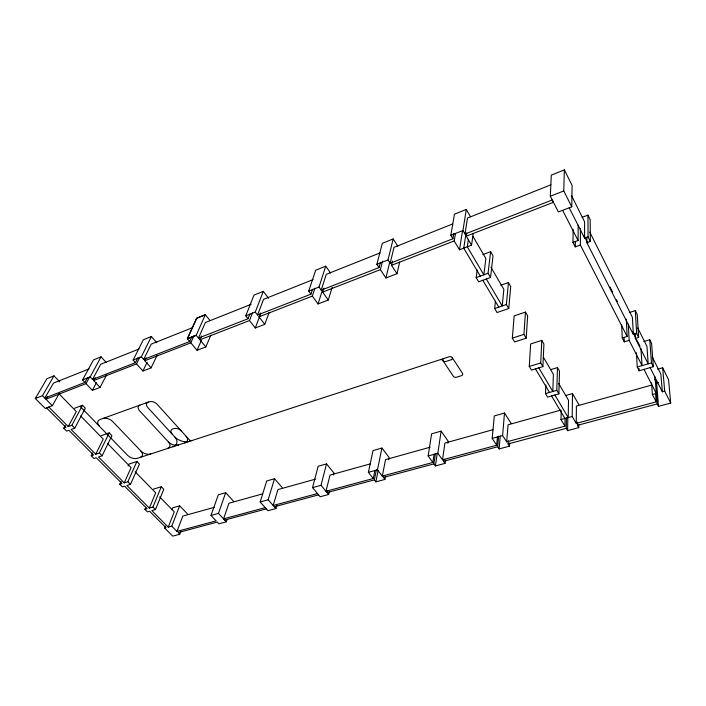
<?xml version="1.0" encoding="UTF-8"?>
<svg xmlns="http://www.w3.org/2000/svg" width="706" height="706" viewBox="0 0 706 706"><rect width="100%" height="100%" fill="white"/><g stroke="black" fill="none" stroke-linecap="round" stroke-linejoin="round"><path stroke-width="1.06" d="M566.441 417.528L566.247 428.339L567.606 430.625L578.752 427.642L578.77 424.359M628.314 324.169L629.143 340.363L624.272 341.845L622.251 337.936L627.131 336.435L580.376 245.035L580.456 228.567M580.376 245.035L575.284 246.879L572.972 242.387L578.073 240.525L578.188 225.196M578.752 427.642L577.402 425.347L577.429 422.091M655.539 393.551L656.183 401.846L576.264 423.406L576.405 406.074L651.647 385.105M575.284 246.879L575.346 241.426M576.264 423.406L572.213 416.496L572.495 393.577L565.532 395.563M572.972 242.387L573.157 229.344M567.606 430.625L567.827 417.511M571.763 206.823L572.125 185.501L564.359 169.864L551.289 175.141L550.318 196.233L558.402 211.941L571.763 206.823L563.767 190.955L564.359 169.864M370.297 463.868L330.02 475.085L325.96 491.27L373.245 478.518L368.391 472.332L373.042 450.569L381.937 448.028L377.454 469.843L382.281 476.082L432.84 462.456L428.136 455.961L431.622 433.837L441.126 431.119L437.844 453.305L442.521 459.844L496.697 445.239L492.179 438.417L494.306 415.922L504.49 413.01L502.601 435.567L506.696 441.85L564.924 426.133L565.074 418.57M564.924 426.133L560.996 419.567L561.208 410.857M545.862 384.964L545.5 393.604L547.6 397.107L558.887 393.86L559.505 371.091L557.484 367.579L550.459 369.706M558.887 393.86L556.813 390.33L557.484 367.579M542.888 366.626L543.911 344.06L541.811 340.407L530.638 343.963L529.271 366.449L531.45 370.103L542.888 366.626L540.717 362.937L541.811 340.407M526.191 338.209L527.664 315.891L525.467 312.078L514.162 315.882L512.335 338.121L514.612 341.933L526.191 338.209L523.923 334.362L525.467 312.078M498.639 436.123L497.704 446.748L499.133 448.919L509.503 446.148L509.75 442.918M509.503 446.148L508.073 443.968L508.329 440.765M506.696 441.85L508.046 424.809L561.032 410.027M499.133 448.919L500.245 436.026M495.427 301.233L494.65 308.548L497.033 312.529L508.752 308.531L510.72 286.512L508.426 282.532L500.792 285.242M496.697 445.239L497.456 436.74M508.752 308.531L506.387 304.515L508.426 282.532M477.177 270.071L476.171 277.635L478.659 281.8L490.529 277.511L493.017 255.828L490.626 251.671L482.904 254.575M490.529 277.511L488.058 273.31L490.626 251.671M435.452 453.446L433.881 463.895L435.381 465.951L445.036 463.374L445.486 460.197M447.842 443.253L448.133 441.144L441.126 431.119M442.521 459.844L444.904 443.086L492.991 429.698M445.036 463.374L443.553 461.292L443.853 459.2M455.449 233.474L454.205 240.94L459.5 249.792L471.555 245.176L473.241 233.465M435.381 465.951L437.261 453.287M468.405 239.325L467.284 246.826L483.848 274.837L485.869 258.511L472.923 236.307M471.555 245.176L466.278 236.192L466.763 232.998M432.84 462.456L434.111 454.099M466.048 233.183L463.745 248.185L480.345 276.117M466.278 236.192L553.416 202.304L552.216 199.992L465.007 234.03L467.478 218.066L550.883 184.822M459.5 249.792L462.536 230.641M465.007 234.03L462.951 230.527L466.278 209.426L454.47 214.192L450.825 235.283L452.908 238.76L390.162 263.25L388.009 259.958L393.189 238.928L382.308 243.323L376.863 264.335L379.025 267.6L321.23 290.166L319.015 287.06L325.74 266.153L330.532 273.001M452.908 238.76L453.808 233.439M376.439 469.622L374.321 479.895L375.857 481.863L384.894 479.445L385.502 476.329M388.768 459.677L389.174 457.594L381.937 448.028M384.894 479.445L383.358 477.468L383.764 475.403M382.281 476.082L385.564 459.615L430.078 447.216M375.857 481.863L378.195 470.443M373.245 478.518L374.948 470.311M382.528 261.158L380.384 269.648L385.9 277.97L396.993 273.716L399.684 262.067M396.993 273.716L391.512 265.315L392.527 261.07M390.162 263.25L394.019 247.347L452.581 224.005M385.9 277.97L389.765 262.094M333.444 475.05L333.956 473.011L326.525 463.868L318.194 466.251L312.52 487.634L320.18 496.742L328.634 494.482L329.393 491.411M327.566 490.564L327.055 492.585L374.321 479.895M379.025 267.6L380.384 262.305M328.634 494.482L321.001 485.313L326.525 463.868M282.126 487.475L274.546 478.721L266.718 480.954L260.161 501.975L267.962 510.694L275.905 508.567L276.831 505.408M260.161 501.975L268.121 499.795L274.546 478.721M314.938 288.207L312.352 296.105L318.035 303.951L328.281 300.024L332.147 287.404M328.281 300.024L322.624 292.107L323.869 288.154M321.23 290.166L326.26 274.36L380.04 252.924M318.035 303.951L322.695 289.239M268.562 298.294L263.303 291.357L255.272 312.096L257.54 315.026L310.958 294.173L312.581 289.239M310.958 294.173L308.725 291.093L315.679 270.213L325.74 266.153M180.921 531.203L179.765 534.257L178.115 532.589L217.28 522.069L218.913 523.799L226.37 521.805L227.076 519.731M266.356 508.894L224.711 520.075L223.573 518.866L228.938 503.237L262.685 493.838M153.387 489.143L161.321 486.752L163.774 489.276L155.444 509.591L151.843 510.632L168.266 527.135L171.761 526.173L176.968 531.433L216.133 520.869L210.988 515.442L218.472 513.394L225.682 492.682L233.386 501.075M210.988 515.442L218.322 494.791L225.682 492.682M252.519 312.732L249.465 320.559L255.281 327.981L264.759 324.345L269.18 312.431M176.968 531.433L182.819 516.086L214.227 507.34M264.759 324.345L258.97 316.862L260.461 312.943M255.281 327.981L260.179 315.088M257.54 315.026L263.55 299.353L313.111 279.602M171.761 526.173L179.659 505.823L187.461 513.897M168.266 527.135L174.25 511.815L159.688 496.909M251.133 304.304L205.358 322.554L198.518 338.068L248.035 318.741L249.959 313.852M179.765 534.257L172.749 536.136L164.736 528.106L165.531 526.076M171.929 509.838L172.732 507.808L179.659 505.823M248.035 318.741L245.759 315.829L253.975 295.117L263.303 291.357M128.068 465.995L128.942 464.08L136.911 461.495L139.461 464.133L130.469 484.387L126.851 485.499L149.337 508.099L152.928 507.058L161.321 486.752M149.337 508.099L155.699 492.814L135.19 471.82M164.736 528.106L166.06 527.735L149.637 511.268L147.404 511.912L144.889 509.388L145.736 507.367M201.351 340.46L197.071 350.264L205.861 346.92L210.9 335.112M201.669 335.924L199.966 339.807L249.465 320.559M197.08 350.282L187.364 338.739L196.665 318.238L205.331 314.752L196.692 318.247L187.39 338.748L196.189 335.297L205.331 314.752L210.009 320.515M101.232 435.664L109.236 432.866L111.91 435.637L102.123 455.776L98.496 456.994L124.23 482.86L127.848 481.739L136.911 461.495M193.841 336.056L190.805 342.834L144.792 360.748L151.102 367.87L142.903 371.003L136.532 363.899L139.867 357.192M191.864 336.674L189.693 341.51L143.671 359.478L141.332 356.839L151.402 336.524L156.811 342.772M124.23 482.86L131.104 467.628L107.436 443.394M144.889 509.388L147.122 508.744L124.627 486.187L122.385 486.884L119.764 484.254L121.07 481.377M151.102 367.87L157.156 355.233M142.903 371.003L147.148 362.275M74.509 408.271L82.54 405.262L85.329 408.147L74.765 428.163L71.121 429.477L95.742 454.223L99.378 452.996L109.236 432.866M144.792 360.748L146.204 357.871M95.742 454.223L103.217 439.07L80.634 415.949M143.671 359.478L151.208 344.14L192.614 327.637M119.764 484.254L122.006 483.557L96.263 457.744L94.013 458.494L91.259 455.741L92.68 452.873M87.465 377.701L84.897 382.423L82.531 379.934L90.2 376.925L92.557 379.431L135.455 362.69L137.838 357.898M135.455 362.69L133.107 360.069L143.318 339.789L151.402 336.524M47.576 396.41L45.961 399.217L86.026 383.623L92.398 390.339L100.058 387.409L106.597 374.939M92.398 390.339L96.466 382.678M48.811 407.044L68.244 426.583L71.888 425.259L82.54 405.262M100.058 387.409L93.651 380.587L95.169 377.745M92.557 379.431L100.693 364.278L139.056 348.985M68.244 426.583L76.31 411.527L58.836 393.621M91.259 455.741L93.51 454.982L68.888 430.281L66.629 431.101L63.752 428.224L65.287 425.374M86.026 383.623L89.609 376.995M90.2 376.925L101.064 356.839L106.209 362.452M82.531 379.934L93.501 359.892L101.064 356.839M59.313 393.357L52.376 405.685L45.219 408.421L35.3 398.484L46.931 378.69L53.983 375.848L59.895 381.964M35.309 398.484L42.457 395.678L53.983 375.848M139.144 405.509L137.961 407.556L139.02 410.168L168.46 441.982A7.413 4.713 21.5 0 0 178.424 444.956M139.161 405.491L139.912 405.129M89.044 368.92L53.462 383.102L44.822 398.069L84.897 382.423M133.107 360.069L141.332 356.839M245.759 315.829L255.272 312.096M308.725 291.093L319.015 287.06M376.863 264.335L388.009 259.958M450.825 235.283L462.951 230.527M550.318 196.233L563.767 190.955M187.381 338.739L196.189 335.297M93.651 380.587L136.532 363.899M258.97 316.862L312.352 296.105M322.624 292.107L380.384 269.648M391.512 265.315L454.205 240.94M582.079 217.342L587.939 215.145L590.163 219.628L590.34 241.434L586.88 242.688L633.361 334.52L636.68 333.506L635.294 310.631L629.284 312.555M476.171 277.635L488.058 273.31M569.221 207.802L584.586 238.151L588.045 236.889L587.939 215.145M63.752 428.224L66.011 427.395L46.57 407.909M145.71 403.038L100.005 419.523A7.466 4.633 24.2 0 0 99.44 426.283M145.886 402.976L149.187 401.785A5.763 3.742 23.2 0 1 156.944 404.106L189.358 439.829A1.862 1.191 20.9 0 0 191.873 440.579M494.65 308.548L506.387 304.515M512.335 338.121L523.923 334.362M451.258 359.733L445.865 361.49A2.162 1.606 8.1 0 1 442.997 360.66A2.153 1.597 8.4 0 0 440.597 359.619M529.271 366.449L540.717 362.937M637.747 327.972L646.961 346.381L648.205 363.846L635.365 338.474L638.674 337.459L637.244 314.558L635.294 310.631M643.81 341.545L649.741 339.754L651.603 343.513L653.377 366.679L639.186 370.765L637.253 367.014L636.415 352.726M189.693 441.285C184.381 442.786 178.406 440.694 174.647 436.793L147.695 407.415A5.754 3.733 23.2 0 1 148.419 402.067M545.5 393.604L556.813 390.33M637.253 367.014L651.47 362.893L649.741 339.754M657.674 369.212L662.66 367.791L668.538 379.625L670.7 403.073L658.486 406.338L657.233 403.903L655.009 376.88M654.665 379.034L656.651 382.943L658.627 382.387M315.423 479.153L277.917 489.593L273.169 505.496L317.497 493.547M312.52 487.634L321.001 485.313M368.391 472.332L377.454 469.843M428.136 455.961L437.844 453.305M492.179 438.417L502.601 435.567M560.996 419.567L572.213 416.496M651.55 382.864L652.406 394.513L656.298 393.454L643.987 369.388M650.12 367.623L662.352 391.795L664.69 391.15L670.7 403.073M223.573 518.866L265.227 507.632M274.29 506.758L318.591 494.862M383.358 477.468L433.881 463.895M443.553 461.292L497.704 446.748M508.073 443.968L566.247 428.339M577.402 425.347L657.233 403.903M42.457 395.678L52.359 405.676M71.888 425.259L74.765 428.163M99.378 452.996L102.123 455.776M127.848 481.739L130.469 484.387M152.928 507.058L155.444 509.591M80.237 406.479L127.698 455.432A7.245 4.448 22.5 0 0 137.396 458.318L449.29 356.724A2.171 1.615 7.7 0 1 452.158 357.554A2.171 1.615 7.7 0 1 451.381 359.689M150.713 453.984A7.307 4.527 22.2 0 1 140.926 451.063L112.731 421.553A7.475 4.651 24.2 0 0 102.697 418.552M218.472 513.394L226.37 521.805M268.121 499.795L275.905 508.567M196.18 335.279L205.861 346.92M443.765 358.533A2.162 1.606 8.1 0 0 442.997 360.66L443.041 360.713M442.962 360.607L453.234 376.148A2.568 1.88 7.5 0 0 456.658 377.189L461.318 375.733A2.577 1.889 7.2 0 0 462.465 373.245L452.202 357.607M393.189 238.928L397.831 246.182M504.49 413.01L511.223 423.529M482.825 280.291L498.771 307.128M535.466 368.885L549.48 392.457M551.562 395.969L564.932 418.473M486.319 279.029L502.231 305.945L503.846 289.354L490.97 267.265M538.837 367.861L552.807 391.495L553.389 374.339L543.523 357.421M554.89 395.016L568.224 417.573L568.515 400.293L558.702 383.455M466.278 209.426L470.452 216.654M572.495 393.577L578.885 404.644M652.406 394.513L656.183 401.846M562.62 210.326L578.073 240.525M629.143 340.363L642.063 365.62L640.942 348.182M583.906 235.389L587.851 243.191M610.019 287.033L612.481 291.905M616.426 299.706L617.415 301.656M632.647 331.776L635.577 337.565M636.547 339.498L639.971 346.258M588.045 236.889L590.34 241.434M636.68 333.506L638.674 337.459M651.47 362.893L653.377 366.679M571.481 195.571L584.577 221.728L584.586 238.151M589.757 232.089L632.391 317.268L633.361 334.52M652.212 356.865L660.869 374.171L662.352 391.795M662.66 367.791L664.69 391.15M656.651 382.943L658.486 406.338M639.054 368.567L639.186 370.765M635.047 333.064L635.365 338.474M626.284 319.191L627.131 336.435M624.069 337.494L624.272 341.845M621.686 324.892L622.251 337.936M586.862 237.198L586.88 242.688M174.647 436.793A11.119 7.042 21.8 0 1 175.626 445.159L175.273 445.486A11.119 7.042 21.8 0 1 172.952 446.739M168.469 441.982A7.369 4.642 21.8 0 1 167.393 448.548M140.926 451.063A7.263 4.457 22.4 0 1 140.07 457.453M186.049 436.184A7.448 4.757 21.3 0 1 186.702 441.744L186.455 441.982A7.448 4.757 21.3 0 1 184.831 442.874M181.248 430.889A5.613 3.601 21.6 0 0 173.658 428.621L172.891 428.877A5.613 3.601 21.6 0 0 172.043 433.961"/></g></svg>
